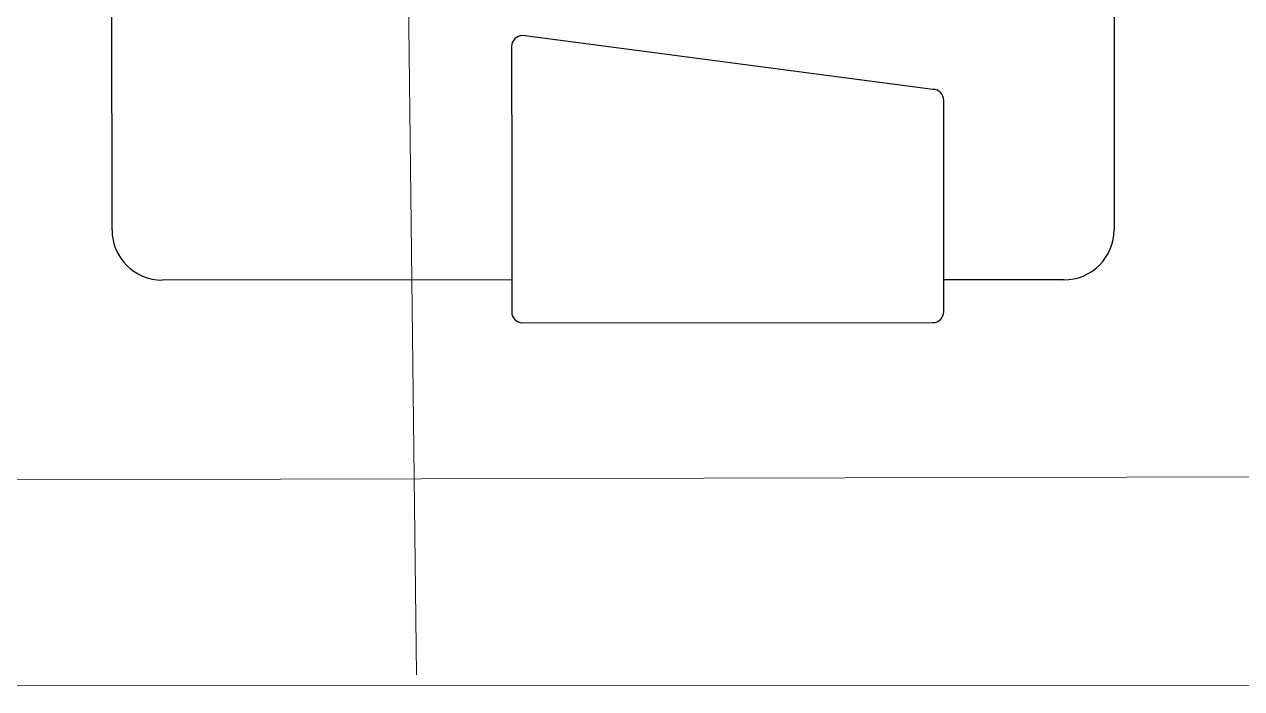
# Model space of a CAD drawing. Header units: inches. Extents: x 164.3 to 247.9, y 15.6 to 56.7.
# Drawn here: x 210.908 to 211.671, y 41.303 to 41.719 of the extents above; entities that cross this region are included whole.
import ezdxf

# ---------------------------------------------------------------- set-up
doc = ezdxf.new("R2010")
doc.units = ezdxf.units.IN
doc.header["$MEASUREMENT"] = 0
doc.layers.get('0').update_dxf_attribs({"lineweight": 0})
doc.layers.add('WALL 1 100', color=250, linetype='Continuous', lineweight=9)
doc.layers.add('провода', color=1, linetype='Continuous', lineweight=5)

msp = doc.modelspace()

# ---------------------------------------------------------------- linework, layer by layer
at = {"color": 7, "linetype": 'ByBlock', "lineweight": -2}
for p, q in [((211.59053, 42.78322), (211.59075, 41.59043)), ((210.96297, 41.59032), (210.96289, 42.04396)), ((211.47727, 41.67838), (211.2201, 41.71217)), ((211.21333, 41.7054), (211.21335, 41.61973)), ((211.48405, 41.61978), (211.48404, 41.67161)), ((211.21335, 41.61973), (211.21336, 41.53899)), ((211.48406, 41.53904), (211.48405, 41.61978)), ((211.21336, 41.55898), (210.99436, 41.55894)), ((211.55937, 41.55904), (211.48406, 41.55903)), ((211.22013, 41.53222), (211.47729, 41.53227))]:
    msp.add_line(p, q, dxfattribs=at)
for centre, radius, start, end in [((211.2201, 41.7054), 0.00677, 90.01034, 180.01034), ((211.47728, 41.67162), 0.00676, 359.94683, 90.07386), ((210.99436, 41.59033), 0.03139, 180.01034, 270.01034), ((211.55936, 41.59043), 0.03139, 270.01034, 0.01034), ((211.22013, 41.53899), 0.00677, 180.01034, 270.01034), ((211.47729, 41.53904), 0.00677, 270.01034, 0.01034)]:
    msp.add_arc(centre, radius, start, end, dxfattribs=at)
at = {"layer": 'WALL 1 100', "color": 0}
msp.add_lwpolyline([(209.41862, 41.43044), (221.98032, 41.45866)], dxfattribs=at)
at = {"layer": 'провода', "color": 1}
for p, q in [((211.15364, 41.3115), (211.14777, 41.82743)), ((209.33207, 41.30514), (220.77236, 41.30285))]:
    msp.add_line(p, q, dxfattribs=at)

doc.saveas('drawing.dxf')
